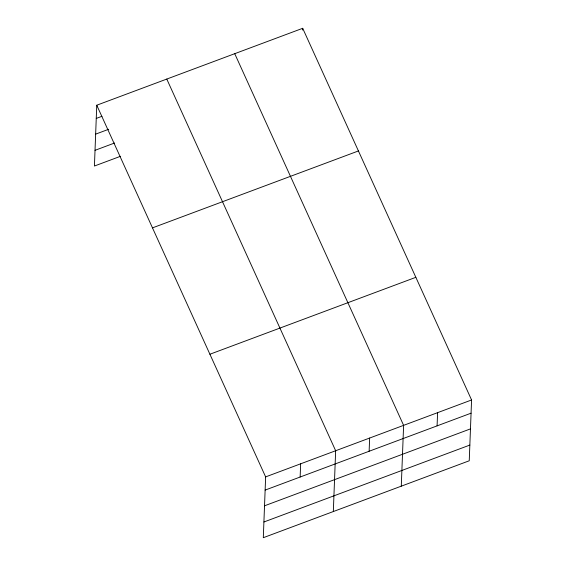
<?xml version="1.0" encoding="UTF-8"?>
<svg xmlns="http://www.w3.org/2000/svg" width="566" height="566" viewBox="0 0 566 566"><rect width="100%" height="100%" fill="white"/><g stroke="black" fill="none" stroke-linecap="round" stroke-linejoin="round"><path stroke-width="0.85" d="M96.758 105.219L265.638 476.89L263.303 537.7L469.242 460.781L471.577 399.971L302.697 28.3L96.758 105.219L94.423 166.029L120.48 156.301M302.626 30.062L302.697 28.3M300.143 477.025L300.652 463.816M333.324 511.544L335.659 450.734L166.779 79.07M369.131 451.251L369.64 438.049M401.28 486.166L403.615 425.356L234.734 53.685M437.086 425.873L437.596 412.664M96.255 118.428L101.951 116.299M95.647 134.135L108.679 129.274M95.024 150.323L114.565 143.021M152.487 227.872L358.427 150.952M209.908 354.238L415.847 277.319M265.638 476.89L471.577 399.971M265.136 490.099L471.068 413.18M264.527 505.806L470.466 428.887M263.905 521.993L469.844 445.074"/></g></svg>
